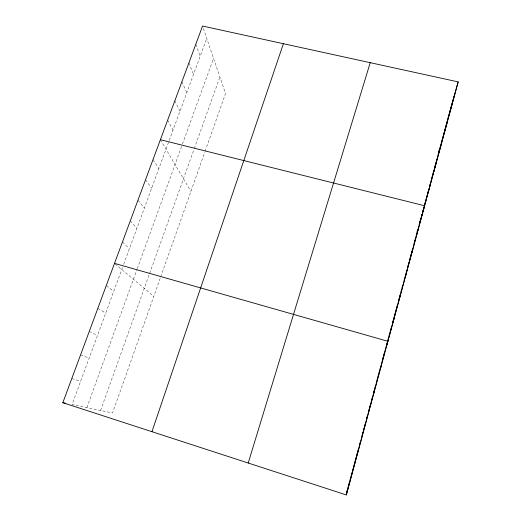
<?xml version="1.0" encoding="UTF-8"?>
<svg xmlns="http://www.w3.org/2000/svg" width="521" height="521" viewBox="0 0 521 521"><rect width="100%" height="100%" fill="white"/><g stroke="black" fill="none" stroke-linecap="round" stroke-linejoin="round"><path stroke-width="0.39" stroke-dasharray="2.6 1.95" d="M160.175 278.351L112.582 412.932L72.08 404.589L122.585 267.247M160.696 276.866L204.838 152.047M205.105 151.298L225.528 93.539L202.558 26.05M100.579 410.457L194.033 149.28M194.3 148.531L219.901 76.997M86.883 407.637L137.01 269.383M137.29 268.628L181.666 146.238M182.48 143.985L213.545 58.319M123.672 264.284L206.752 38.372M71.787 378.559L80.677 381.216M80.599 354.808L89.143 358.194M89.273 331.421L97.479 335.511M97.818 308.393L105.698 313.173M106.232 285.716L113.793 291.161M115.121 263.887L153.799 296.384M122.442 242.018L129.397 248.719M130.25 220.969L136.925 228.257M137.948 200.22L144.343 208.081M145.535 179.765L151.663 188.185M153.018 159.602L158.879 168.563M160.39 139.719L190.927 191.376M167.664 120.117L173.018 130.107M174.835 100.781L179.947 111.266M181.907 81.712L186.785 92.679M188.889 62.904L193.525 74.334M195.772 44.35L200.181 56.235"/><path stroke-width="0.78" d="M346.328 494.95L458.167 81.888L202.558 26.05L62.833 402.687L346.328 494.95L360.122 443.469M346.856 491.166L346.739 492.013L347.37 489.662M438.428 152.796L439.06 150.458M347.8 488.092L349.493 481.821M349.923 480.251L350.561 477.9M350.985 476.337L352.046 472.417M352.47 470.847L353.108 468.496M353.531 466.94L354.156 464.621M354.573 463.078L356.247 456.904M356.664 455.354L357.295 453.042M357.712 451.499L358.337 449.18M359.803 443.775L360.441 441.417M361.932 435.921L362.994 431.987M363.424 430.418L364.062 428.06M364.485 426.491L365.123 424.133M366.608 418.656L367.233 416.331M368.705 410.919L369.33 408.594M369.754 407.044L370.802 403.176M371.219 401.626L372.476 396.982M373.303 393.935L374.54 389.363M374.957 387.839L375.576 385.547M377.022 380.213L377.64 377.927M378.051 376.403L378.669 374.111M379.093 372.561L379.724 370.229M380.148 368.673L380.779 366.341M382.251 360.903L384.355 353.134M386.445 345.416L360.324 442.7L360.656 442.023M386.862 343.88L388.529 337.719M388.946 336.182L389.571 333.87M389.988 332.333L391.642 326.224M392.671 322.434L393.29 320.154M393.7 318.637L394.319 316.358M394.729 314.84L395.341 312.567M395.758 311.05L396.37 308.771M396.794 307.221L397.425 304.889M398.897 299.458L400.577 293.251M400.994 291.701L401.626 289.37M402.049 287.82L402.668 285.521M404.12 280.168L404.739 277.869M405.156 276.338L405.781 274.046M406.191 272.516L406.816 270.217M407.643 267.156L408.92 262.454M409.343 260.891L410.405 256.97M410.828 255.407L412.528 249.136M414 243.691L415.673 237.511M416.09 235.967L416.722 233.649M417.139 232.099L417.77 229.781M419.223 224.401L420.877 218.306M421.287 216.782L421.912 214.496M422.323 212.972L423.977 206.87M424.4 205.307L426.093 199.048M426.517 197.485L427.148 195.141M427.578 193.578L428.633 189.67M429.48 186.551L430.73 181.92M431.154 180.377L433.869 170.347M434.703 167.274L436.969 158.898M437.998 155.095L439.646 149.006M440.076 147.443L440.707 145.092M441.131 143.529L442.192 139.615M442.616 138.052L444.309 131.793M444.732 130.23L446.406 124.057M446.823 122.507L447.454 120.195M447.871 118.651L449.545 112.471M386.927 344.466L404.908 278.058M422.101 214.574L405.123 277.283L406.699 271.969M449.962 110.953L452.28 102.741M452.488 102.012L454.944 93.305L422.316 213.792L424.622 205.762L160.39 139.719M455.159 92.543L458.167 81.888M449.695 112.686L452.775 101.784M444.374 132.334L447.311 121.979M438.975 152.269L441.762 142.461M433.505 172.484L436.136 163.249M427.949 192.991L430.424 184.349M417.06 232.06L417.725 229.754M419.21 224.597L420.408 220.416M420.623 219.68L422.101 214.528M416.598 234.906L418.741 227.501M410.795 256.325L412.762 249.566M398.936 300.122L400.538 294.723M392.873 322.519L394.28 317.823M248.217 463.019L370.229 62.676M386.921 344.589L387.93 341.294L114.516 263.379M380.271 369.037L381.274 365.859M373.733 393.199L374.514 390.828M151.937 431.688L283.398 43.712M367.084 417.751L367.644 416.214M62.833 402.687L65.145 403.163"/></g></svg>
